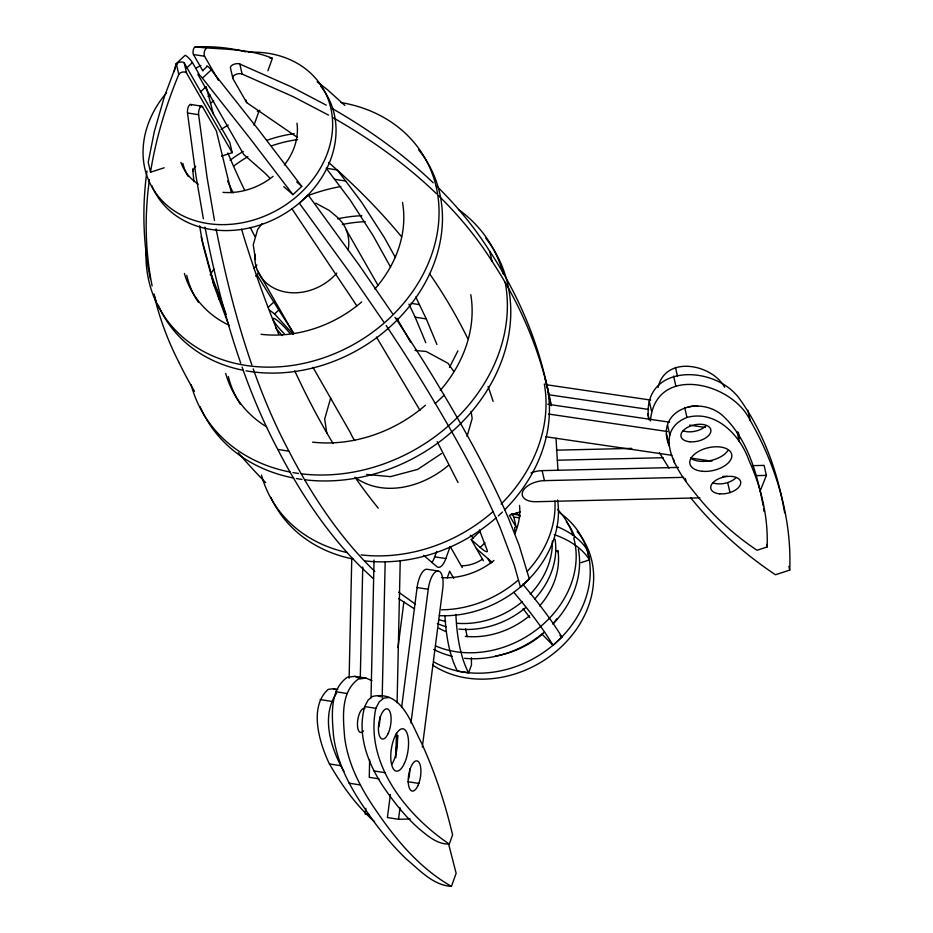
<?xml version="1.0" encoding="UTF-8"?>
<svg xmlns="http://www.w3.org/2000/svg" width="933" height="933" viewBox="0 0 933 933"><rect width="100%" height="100%" fill="white"/><g stroke="black" fill="none" stroke-linecap="round" stroke-linejoin="round"><path stroke-width="1.4" d="M767.113 546.971C768.36 517.185 761.27 487.458 748.977 460.435C740.149 435.198 715.984 409.622 686.956 417.448C652.085 431.571 676.343 470.722 692.391 489.813C710.41 513.348 732.393 533.804 757.048 550.26L767.113 546.971L766.541 544.475M690.677 497.79C714.771 527.577 743.601 553.467 775.44 574.751L789.726 570.098C791.907 517.628 776.046 465.649 750.19 420.363C731.892 381.62 655.106 363.8 650.406 420.958M349.117 678.233L351.776 558.027M360.278 678.536L362.739 567.019M369.643 759.94L369.27 777.329L378.996 778.857M371.019 697.674L374.051 560.08M382.18 697.977L385.177 561.829M395.872 757.748L396.42 733.128M397.096 702.712L400.222 560.78M648.668 419.104C641.309 363.917 713.582 364.01 739.018 398.123C763.381 431.676 777.807 472.051 784.641 512.777M658.057 387.592C664.961 355.181 711.506 363.578 724.661 387.23M669.206 446.032C654.604 410.52 698.56 394.332 722.69 415.628C747.38 438.545 757.188 473.498 763.171 505.733M146.959 171.042C142.026 206.799 142.971 243.42 150.365 278.792M149.432 179.649C144.498 214.905 145.035 251.035 152.137 285.964M365.899 808.281L365.153 814.031L369.328 814.696M397.994 647.595L403.931 601.598M390.379 794.531L387.405 817.541L398.531 819.291L410.147 818.999M395.755 752.849L397.983 735.601M401.691 706.841L417.098 587.533A18.345 7.161 -81.1 0 1 426.696 569.2L437.822 570.949A18.345 7.161 -81.1 0 1 442.732 588.933L422.322 747.053M398.531 819.291L400.012 807.791M410.963 722.97L428.224 589.283A18.345 7.161 -81.1 0 1 437.822 570.949M164.185 167.777L150.516 172.232C155.823 138.62 165.794 105.849 178.786 74.442L176.489 64.435A4.117 2.239 -12.9 0 1 180.314 62.079A4.117 2.239 -12.9 0 1 184.291 63.071L229.88 142.679L232.177 152.685L221.541 156.149M174.086 71.829L176.174 63.666L185.002 55.409A5.621 0.863 46.9 0 1 188.233 57.566A5.621 0.863 46.9 0 1 192.443 62.569L198.951 73.94M337.699 689.394L333.524 688.741L328.171 689.37C308.438 707.051 319.529 743.473 329.442 763.94C341.723 785.12 356.079 805.494 374.565 821.728M336.568 693.336C320.614 716.276 330.935 749.012 343.939 771.369M371.905 680.612L366.016 678.104L354.89 676.355L347.286 677.265C329.151 690.233 331.961 716.416 333.559 735.997C336.988 762.564 349.618 786.566 364.628 808.351C376.792 826.44 390.356 843.665 406.077 858.827C419.582 869.964 432.877 885.3 451.455 886.35L456.132 873.276L448.68 844.272M366.016 678.104L358.412 679.014C340.277 691.983 343.087 718.165 344.685 737.746C348.114 764.314 360.744 788.315 375.754 810.101C395.907 839.805 419.815 868.401 451.455 886.35M364.698 706.573C355.718 738.854 371.299 771.498 390.542 796.817C399.219 808.736 408.887 820.002 420.072 829.647C428.632 836.563 437.565 844.412 449.298 844.097L452.587 834.883C445.169 803.383 434.988 772.477 421.541 743.03C410.963 723.262 401.913 690.175 372.675 696.38L368.127 700.077L364.698 706.573L375.824 708.322L379.253 701.826L383.801 698.129L389.154 697.487M375.824 708.322C364.535 763.241 406.205 815.022 449.298 844.097M330.597 398.298L324.684 419.045L326.795 433.122M467.036 436.481L472.168 418.497L471.107 411.453M267.911 70.803L272.378 58.301C247.828 48.015 221.004 49.729 195.254 46.895A4.117 1.609 -81.1 0 0 193.294 49.95A4.117 1.609 -81.1 0 0 193.458 54.511L202.869 70.931M253.998 125.15L259.269 110.421M431.897 562.529A17.447 6.811 -81.1 0 0 434.731 556.814L436.656 551.438M423.664 555.333L436.784 566.588A17.447 6.811 -81.1 0 0 445.857 558.564L450.184 546.47L462.29 567.602M447.245 577.912L449.636 571.206L453.73 578.355M444.913 615.453A128.439 50.114 -81.1 0 0 457.508 671.142L468.634 672.891L471.468 664.961L471.41 657.765M176.489 64.435L164.336 96.822L154.342 131.448L148.219 162.225L150.516 172.232M760.068 491.201L766.39 475.387L764.092 465.38L752.488 465.66M449.484 367.415L457.916 350.808M261.94 223.792L257.648 229.448L253.263 244.784L255.479 259.537M186.553 68.074L192.443 62.569M203.044 70.313L206.963 66.64A4.117 0.63 46.9 0 1 207.791 66.406A4.117 0.63 46.9 0 1 211.255 69.905L258.628 129.897L301.779 186.39L292.95 194.647L283.76 186.6M292.95 194.647L249.799 138.154L202.426 78.162L211.255 69.905M200.292 92.064L206.181 86.559L213.529 114.596M268.307 307.214L274.197 301.721M269.625 310.199L274.594 313.966L279.503 309.383M394.986 317.29A976.629 150.003 46.9 0 1 444.131 395.242A1280.659 196.7 46.9 0 1 509.033 519.646L519.075 545.14L529.326 578.938L520.497 587.184L514.293 565.258L500.24 527.915A1280.659 196.7 46.9 0 0 435.326 403.511L444.12 395.23M483.387 560.791L471.258 539.601L480.087 531.355M471.258 539.601L480.145 547.391L485.055 542.808M541.98 634.113L553.071 645.379L561.899 637.122A128.439 19.721 46.9 0 0 522.748 584.163M441.507 453.543L417.692 469.392L390.437 476.635L366.657 474.419M448.33 465.45C423.687 486.606 384.769 497.674 356.126 478.186M520.427 511.762L509.371 515.366L516.194 527.273L513.896 517.267L511.855 513.686M580.874 562.681L589.539 559.858L587.242 549.852A128.439 69.835 -12.9 0 0 556.954 526.515M195.254 46.895C212.246 46.137 229.401 47.595 245.88 51.91M556.406 450.173L631.839 448.388M557.258 460.214L663.153 457.706M531.029 472.891A18.345 9.971 -12.9 0 1 542.143 470.629L678.501 467.41M699.937 497.849L536.009 501.721A18.345 9.971 -12.9 0 1 522.702 491.598A18.345 9.971 -12.9 0 1 544.44 480.635L683.702 477.346M722.865 476.413L727.215 476.308M756.231 475.632L766.39 475.387M414.975 350.435L426.171 351.473L447.992 363.287L453.66 371.264M546.062 384.676L650.639 400.059M548.359 394.682L648.645 409.435M547.788 404.257L669.567 422.183M689.615 425.133L705.383 427.442M548.651 414.054L667.562 431.547M545.77 436.749L671.842 455.304M690.467 458.045L711.961 461.205M269.602 57.869L272.378 58.301M193.458 54.511L204.584 56.26L218.334 80.261M190.659 104.449L201.785 106.199M199.837 106.467L202.613 106.91L216.363 130.9L231.384 192.711M191.487 105.161A5.621 2.193 -81.1 0 0 188.664 106.164A5.621 2.193 -81.1 0 0 187.486 112.963L198.612 114.712L207.103 177.667L214.508 220.573M334.539 179.288L345.665 181.037M411.091 303.318L419.43 304.636M408.934 304.181L415.162 317.173L426.288 318.923L436.924 344.475M242.09 367.112A976.629 381.037 -81.1 0 0 277.824 449.438L288.95 451.175A1280.659 499.656 -81.1 0 0 372.757 569.433L374.879 571.462M434.731 556.814L445.857 558.564M417.098 587.533L428.224 589.283M335.962 691.738L347.088 693.499M320.194 699.563L331.32 701.324M329.442 763.94L340.568 765.69M373.946 770.95L385.072 772.699M407.709 781.679L418.835 783.428M349.094 783.184L360.22 784.933M297.464 137.454L246.65 102.583L232.912 78.582L230.614 68.575A5.621 3.056 -12.9 0 1 233.087 64.634A5.621 3.056 -12.9 0 1 239.816 64.039L291.283 86.827L326.247 105.137M232.912 78.582A5.621 3.056 -12.9 0 1 235.384 74.628A5.621 3.056 -12.9 0 1 242.113 74.045L293.568 96.834L328.544 115.132M354.89 676.355L358.424 677.859M378.028 695.738L380.349 696.729M333.524 688.741L335.845 689.72M315.774 203.172L329.221 210.45L337.116 217.039A48.924 40.516 -29.8 0 1 348.172 250.067M332.218 108.531C368.523 129.36 402.974 153.758 433.204 182.798M333.338 117.85C370.483 139.075 405.692 163.998 436.516 193.749M414.602 608.957L398.659 598.694M415.442 604.222L398.648 592.163M317.173 81.871L327.285 89.568L344.872 105.452M296.671 181.923L301.779 186.39M470.337 535.262L473.474 538.003M476.366 548.534L492.321 562.506M559.952 635.42L561.899 637.122M373.328 578.67L361.619 567.719A1280.659 499.656 -81.1 0 1 277.812 449.473M274.594 313.966L293.289 334.481M275.748 327.938L282.186 335.553M291.924 208.747L356.779 305.744M392.548 313.663L359.252 265.252L308.205 194.997L299.376 203.242L350.423 273.509L383.72 321.92M669.019 468.168L659.456 452.785M376.454 337.046L420.002 410.38M346.295 229.95L378.087 285.463M396.875 318.27L410.602 342.236M487.994 558.715L490.723 563.474M184.291 63.071L186.588 73.077L232.177 152.685M257.31 270.173L293.44 333.256M312.952 367.322L350.528 432.935A48.924 40.516 -29.8 0 0 354.762 440.493M395.452 257.601L384.279 237.46L361.398 201.936L337.361 170.004L326.235 168.243L350.272 200.175L373.153 235.711L390.612 267.188M437.18 441.636L458.056 482.571M415.756 296.962L426.288 318.923M415.162 317.173L425.798 342.714M479.352 529.874L487.131 550.178A17.447 2.682 46.9 0 1 480.145 547.391M201.201 236.819L211.628 275.387L226.206 314.386M199.615 225.786L202.753 244.073L213.925 285.393L228.993 325.71M251.863 364.896C236.481 320.567 225.086 274.932 216.106 228.9M240.737 363.135C225.354 318.806 213.96 273.171 204.98 227.151M241.612 229.18L243.56 235.944A1535.496 599.079 -81.1 0 0 278.652 334.096M788.875 566.343L789.726 570.098M747.893 410.357L750.19 420.363M738.33 432.294L739.764 438.545M736.977 431.559L739.274 441.566M727.682 482.548L729.979 492.554M675.48 367.415L677.486 376.174M684.67 407.441L686.956 417.448M673.591 376.104L675.877 386.11M685.37 478.466L685.953 480.973M667.538 425.075L669.836 435.081M673.521 458.954L674.384 462.71M666.5 433.938L668.798 443.945M649.263 401.155L651.561 411.161M647.782 413.751L649.216 420.002M542.143 470.629L544.44 480.635M239.816 64.039L242.113 74.045M246.079 100.076L246.65 102.583M192.618 168.931L193.971 181.573M216.841 289.323L219.138 299.33M211.628 275.387L213.925 285.393M203.382 218.823L195.977 175.917L187.486 112.963M550.808 403.009L551.263 405.703M548.511 393.003L550.353 403.791M556.01 438.265L557.946 470.104M763.591 508.497L763.87 511.237M336.801 273.066A48.924 40.516 -29.8 0 1 283.597 291.632A48.924 40.516 -29.8 0 1 254.907 254.208M557.013 618.591A81.894 67.806 -29.8 0 1 552.686 623.99M542.703 633.892A81.894 67.806 -29.8 0 1 495.726 655.957M511.307 514.2A81.894 67.806 -29.8 0 1 519.238 515.039M559.975 512.998A100.239 83.002 -29.8 0 1 566.634 631.641A100.239 83.002 -29.8 0 1 433.752 661.894M577.2 531.518A100.239 83.002 -29.8 0 1 560.313 647.735A100.239 83.002 -29.8 0 1 432.527 664.972M514.701 527.495A50.114 41.507 -29.8 0 1 514.748 533.769M482.559 559.1A31.769 26.311 -29.8 0 1 462.092 565.771M552.348 541.105A79.713 66.01 -29.8 0 1 530.189 594.263M522.177 601.762A79.713 66.01 -29.8 0 1 456.913 623.267M445.682 621.495A79.713 66.01 -29.8 0 1 439.011 619.559M555.042 539.192A79.713 66.01 -29.8 0 1 534.539 599.219M525.582 607.71A79.713 66.01 -29.8 0 1 458.884 629.087M446.371 626.754A79.713 66.01 -29.8 0 1 437.32 623.524M516.089 513.138A61.368 50.814 -29.8 0 1 520.486 515.996M557.526 509.453A95.038 78.699 -29.8 0 1 572.955 535.227M573.737 537.886A95.038 78.699 -29.8 0 1 537.606 628.912A95.038 78.699 -29.8 0 1 435.548 645.939M557.911 550.365A76.693 63.502 -29.8 0 1 539.577 606.007M529.501 615.815A76.693 63.502 -29.8 0 1 465.334 636.376M445.799 631.536A76.693 63.502 -29.8 0 1 438.813 628.107M566.319 521.699A95.038 78.699 -29.8 0 1 574.973 537.268M578.39 549.257A95.038 78.699 -29.8 0 1 553.339 623.652M544.429 632.084A95.038 78.699 -29.8 0 1 464.529 658.313M452.237 656.284A95.038 78.699 -29.8 0 1 433.705 649.403M204.584 56.26A4.117 1.609 -81.1 0 1 204.42 51.7A4.117 1.609 -81.1 0 1 206.38 48.644M386.157 325.535A976.629 150.003 46.9 0 1 435.303 403.499M269.614 177.888A13.832 2.123 46.9 0 0 263.409 171.742L243.723 154.493L198.134 74.897A4.117 0.63 46.9 0 1 198.962 74.652A4.117 0.63 46.9 0 1 202.426 78.162M523.04 608.631A110.059 16.899 46.9 0 1 529.792 617.669M513.92 592.42A128.439 19.721 46.9 0 1 553.071 645.379M158.143 307.902A976.629 531.04 -12.9 0 1 156.849 303.796M156.021 301.044A976.629 531.04 -12.9 0 1 154.073 294.14M265.695 482.594A1280.659 696.356 -12.9 0 1 238.3 452.762M194.519 391.382A1280.659 696.356 -12.9 0 1 179.346 363.229M179.381 363.217A976.629 531.04 -12.9 0 1 153.922 294.396M178.786 74.442A4.117 2.239 -12.9 0 1 182.611 72.086A4.117 2.239 -12.9 0 1 186.588 73.077M193.189 171.439A13.832 7.522 -12.9 0 1 195.708 166.261M320.52 86.011A98.711 81.742 -29.8 0 1 283.224 214.497A98.711 81.742 -29.8 0 1 151.776 185.597M485.778 238.207A166.809 138.131 -29.8 0 1 478.372 403.184A166.809 138.131 -29.8 0 1 304.741 479.772M301.93 479.41A166.809 138.131 -29.8 0 1 296.379 478.536M293.615 478.023A166.809 138.131 -29.8 0 1 200.129 406.765M240.446 404.421A130.107 107.738 -29.8 0 1 228.363 376.582M255.7 276.168A130.107 107.738 -29.8 0 1 258.418 273.019M342.364 224.491A130.107 107.738 -29.8 0 1 365.235 221.669M557.584 499.995A102.618 84.973 -29.8 0 1 439.315 615.663M544.79 377.527A150.155 124.334 -29.8 0 1 504.485 510.013M502.444 512.019A150.155 124.334 -29.8 0 1 498.257 515.937M496.099 517.85A150.155 124.334 -29.8 0 1 364.57 560.861M353.385 559.1A150.155 124.334 -29.8 0 1 270.862 497.382M418.625 149.828A152.592 126.352 -29.8 0 1 410.8 304.59A152.592 126.352 -29.8 0 1 246.032 370.821M243.221 370.296A152.592 126.352 -29.8 0 1 158.237 305.079M198.356 302.222A115.89 95.971 -29.8 0 1 186.763 275.363M233.483 166.237A115.89 95.971 -29.8 0 1 247.898 156.697M271.456 145.898A115.89 95.971 -29.8 0 1 297.604 139.623M188.186 176.407A62.021 51.35 -29.8 0 1 182.845 163.38M210.345 103.19A62.021 51.35 -29.8 0 1 213.739 100.974M554.902 500.939A102.618 84.973 -29.8 0 1 527.25 571.358M517.442 580.734A102.618 84.973 -29.8 0 1 441.542 609.82M519.506 505.394A65.928 54.592 -29.8 0 1 514.993 533.291M493.954 560.488A65.928 54.592 -29.8 0 1 441.472 577.585M544.347 384.023A150.155 124.334 -29.8 0 1 501.079 504.065M492.694 511.902A150.155 124.334 -29.8 0 1 361.164 554.902M347.216 552.569A150.155 124.334 -29.8 0 1 261.473 475.06M458.5 209.493A166.809 138.131 -29.8 0 1 503.249 273.905M505.173 282.291A166.809 138.131 -29.8 0 1 301.324 473.824M298.525 473.463A166.809 138.131 -29.8 0 1 292.962 472.588M290.21 472.075A166.809 138.131 -29.8 0 1 191.09 384.641M210.17 274.862A166.809 138.131 -29.8 0 1 213.937 268.996M307.692 195.697A166.809 138.131 -29.8 0 1 340.837 186.495M470.78 294.688A130.107 107.738 -29.8 0 1 440.259 390.437M425.436 405.237A130.107 107.738 -29.8 0 1 312.59 442.16M266.593 426.859A130.107 107.738 -29.8 0 1 225.704 373.457M254.091 268.109A130.107 107.738 -29.8 0 1 256.867 265.007M337.606 218.835A130.107 107.738 -29.8 0 1 361.817 215.71M340.977 102.548A152.592 126.352 -29.8 0 1 435.011 243.583A152.592 126.352 -29.8 0 1 272.949 367.101A152.592 126.352 -29.8 0 1 146.038 251.117M221.074 129.454A152.592 126.352 -29.8 0 1 228.247 125.034M257.31 111.295A152.592 126.352 -29.8 0 1 259.934 110.351M402.508 202.426A115.89 95.971 -29.8 0 1 374.844 288.985M361.677 301.954A115.89 95.971 -29.8 0 1 261.042 334.306M228.853 325.162A115.89 95.971 -29.8 0 1 184.407 273.497M230.066 160.289A115.89 95.971 -29.8 0 1 243.245 151.473M266.698 140.428A115.89 95.971 -29.8 0 1 294.198 133.676M248.143 52.271A98.711 81.742 -29.8 0 1 328.066 151.286A98.711 81.742 -29.8 0 1 191.078 219.302A98.711 81.742 -29.8 0 1 166.541 92.787M195.883 68.237A98.711 81.742 -29.8 0 1 200.91 65.438M296.974 123.203A62.021 51.35 -29.8 0 1 284.32 165.013M273.089 176.325A62.021 51.35 -29.8 0 1 222.999 192.361M198.321 184.198A62.021 51.35 -29.8 0 1 180.885 162.389M208.047 96.472A62.021 51.35 -29.8 0 1 210.322 95.014M363.578 730.854A12.222 4.77 -81.1 0 1 357.479 722.655A12.222 4.77 -81.1 0 1 364.885 708.509M378.273 508.158A1535.496 599.079 -81.1 0 1 354.96 477.229M333.104 443.525A1535.496 599.079 -81.1 0 1 294.711 370.821M467.176 636.726A110.059 42.941 -81.1 0 1 465.637 628.795M468.634 672.891A128.439 50.114 -81.1 0 1 455.899 614.369M288.95 451.187A976.629 381.037 -81.1 0 1 253.216 368.862M198.612 114.712A5.621 2.193 -81.1 0 1 199.79 107.913A5.621 2.193 -81.1 0 1 202.613 106.91M409.797 768.932A15.29 5.971 -81.1 0 1 408.467 779.277M396.793 734.434A21.401 8.35 -81.1 0 1 391.895 764.314M379.988 716.871A15.29 5.971 -81.1 0 1 378.658 727.227M687.901 407.103A12.222 6.648 -12.9 0 1 697.942 406.356M735.939 477.789A15.29 8.315 -12.9 0 1 713.08 482.897M706.129 425.74A15.29 8.315 -12.9 0 1 683.271 430.836M727.787 450.744A21.401 11.639 -12.9 0 1 691.61 458.814M328.533 162.424A1535.496 834.918 -12.9 0 1 401.656 236.912M429.448 273.556A1535.496 834.918 -12.9 0 1 467.806 338.691M488.052 386.472A1535.496 834.918 -12.9 0 1 493.125 401.377M556.08 550.517A110.059 59.84 -12.9 0 1 558.389 551.963M554.237 534.609A128.439 69.835 -12.9 0 1 589.539 559.858M492.076 261.31A1280.659 696.356 -12.9 0 1 550.762 403.009M438.51 195.638A976.629 531.04 -12.9 0 1 492.041 261.322L489.732 251.315A976.629 531.04 -12.9 0 0 436.212 185.632M513.896 517.267A128.439 69.835 -12.9 0 1 519.564 517.722M489.778 251.304A1280.659 696.356 -12.9 0 1 548.476 393.003M284.227 333.664A15.29 2.344 46.9 0 1 273.381 318.293A15.29 2.344 46.9 0 1 289.79 333.209M244.574 190.122A1535.496 235.839 46.9 0 1 227.85 152.977M255.001 236.609A1535.496 235.839 46.9 0 1 250.266 227.524M233.18 192.979A1535.496 235.839 46.9 0 1 227.675 181.072M293.638 333.116A1280.659 196.7 46.9 0 1 257.275 275.2M176.174 63.666A5.621 0.863 46.9 0 1 177.188 63.945M388.14 733.548A15.29 5.971 -81.1 0 0 387.743 709.01A15.29 5.971 -81.1 0 0 378.413 729.256A15.29 5.971 -81.1 0 0 388.14 733.548M417.949 785.609A15.29 5.971 -81.1 0 0 417.552 761.06A15.29 5.971 -81.1 0 0 408.222 781.306A15.29 5.971 -81.1 0 0 417.949 785.609M404.397 763.427A21.401 8.35 -81.1 0 0 403.837 729.07A21.401 8.35 -81.1 0 0 390.775 757.409A21.401 8.35 -81.1 0 0 404.397 763.427M702.421 471.293A21.401 11.639 -12.9 0 0 731.705 454.429A21.401 11.639 -12.9 0 0 698.304 451.549A21.401 11.639 -12.9 0 0 702.421 471.293M719.716 493.837A15.29 8.315 -12.9 0 0 740.639 481.79A15.29 8.315 -12.9 0 0 716.789 479.737A15.29 8.315 -12.9 0 0 719.716 493.837M689.907 441.776A15.29 8.315 -12.9 0 0 710.829 429.728A15.29 8.315 -12.9 0 0 686.98 427.676A15.29 8.315 -12.9 0 0 689.907 441.776"/></g></svg>
